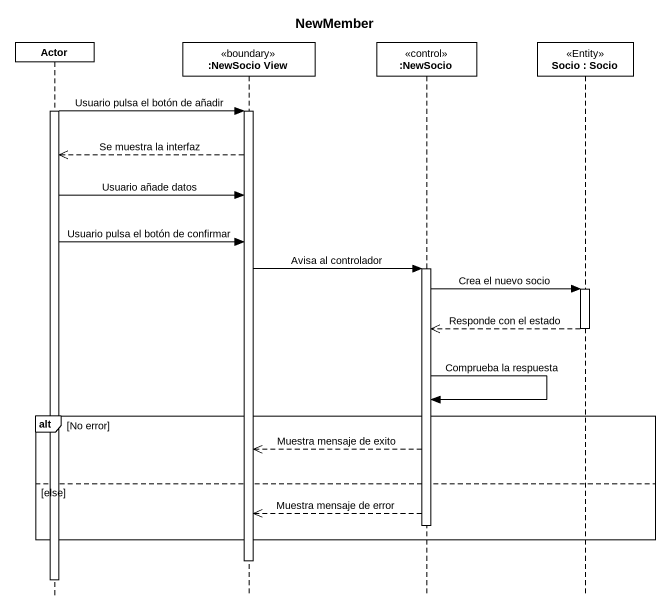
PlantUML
@startuml
title NewMember
hide footbox
participant "Actor" as Actor_
participant ":NewSocio View" as NewSocio_View <<boundary>>
participant ":NewSocio" as NewSocio <<control>>
participant "Socio : Socio" as Socio <<Entity>>

activate Actor_
Actor_ -> NewSocio_View : Usuario pulsa el botón de añadir
activate NewSocio_View
NewSocio_View -->> Actor_ : Se muestra la interfaz
Actor_ -> NewSocio_View : Usuario añade datos
Actor_ -> NewSocio_View : Usuario pulsa el botón de confirmar
NewSocio_View -> NewSocio : Avisa al controlador
activate NewSocio
NewSocio -> Socio : Crea el nuevo socio
activate Socio
Socio -->> NewSocio : Responde con el estado
deactivate Socio
NewSocio -> NewSocio : Comprueba la respuesta
alt No error
  NewSocio -->> NewSocio_View : Muestra mensaje de exito
else else
  NewSocio -->> NewSocio_View : Muestra mensaje de error
  deactivate NewSocio
end
deactivate NewSocio_View
deactivate Actor_
@enduml
